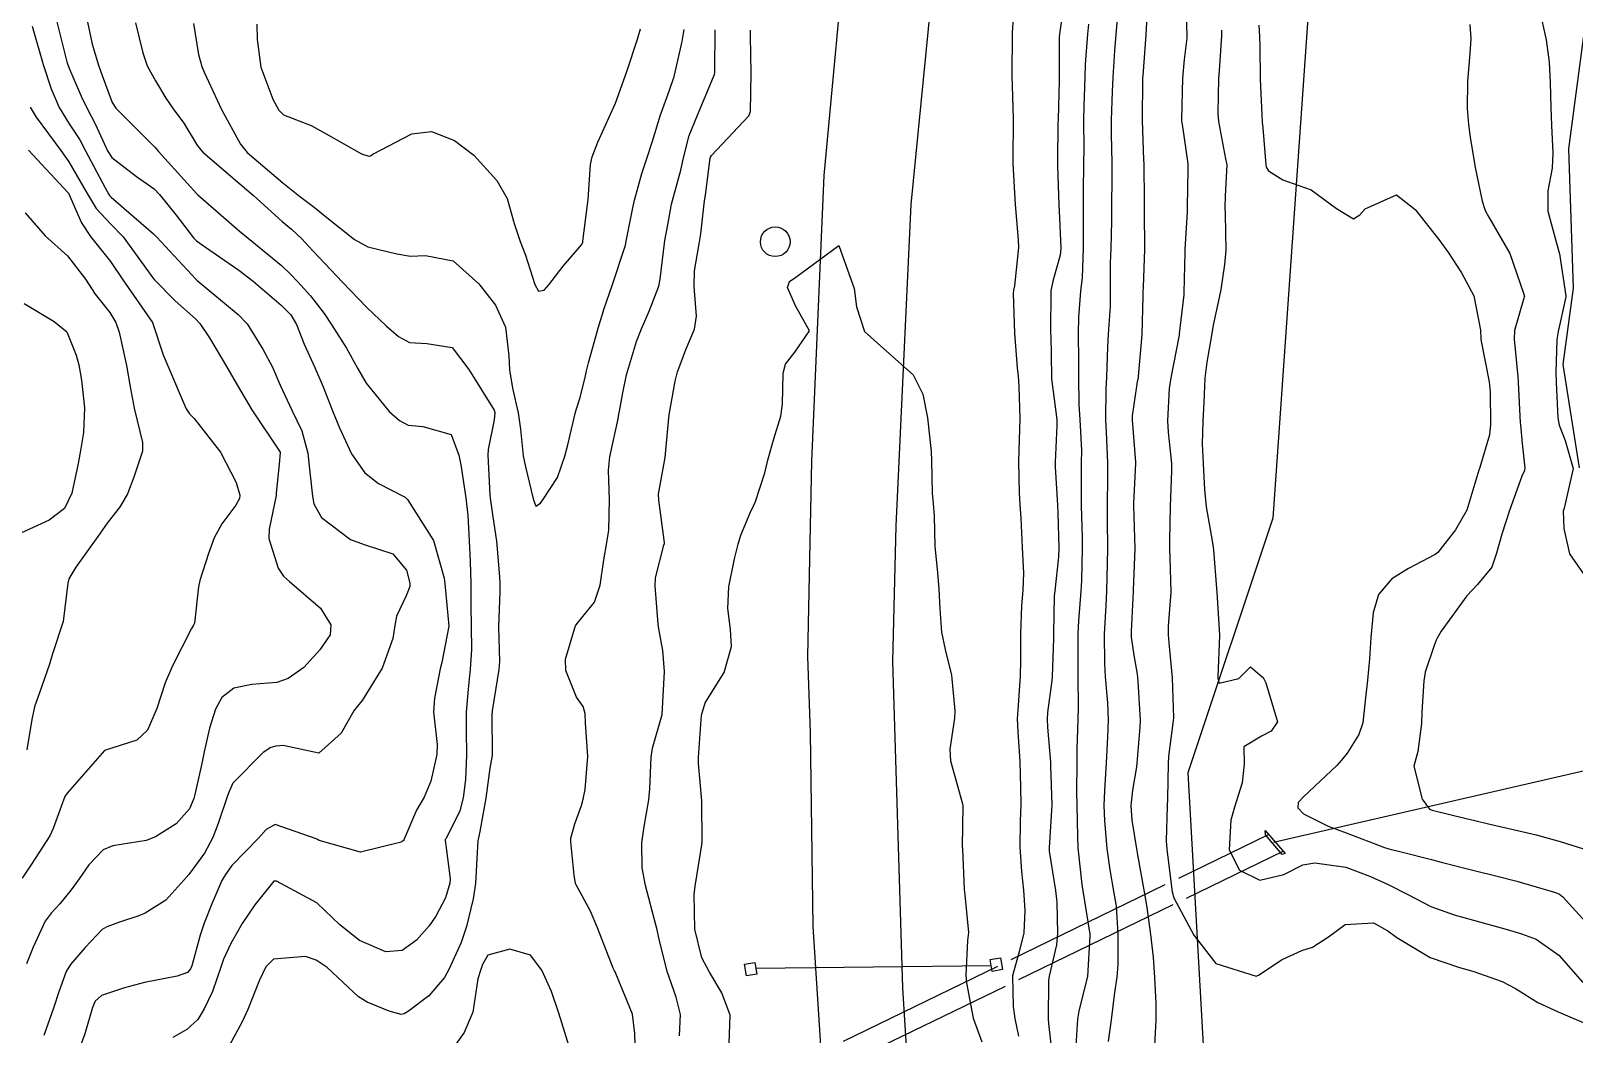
# Model space of a CAD drawing. Header units: metres. Extents: x 307586 to 320046, y 7427249 to 7434250.
# Drawn here: x 318894 to 318966.1, y 7429231.9 to 7429278.7 of the extents above; entities that cross this region are included whole.
import ezdxf

# ---------------------------------------------------------------- set-up
doc = ezdxf.new("R2010")
doc.units = ezdxf.units.M
doc.header["$MEASUREMENT"] = 0
doc.linetypes.add('CONTINUO', pattern=[0])
doc.linetypes.add('TRACEJADO', pattern=[8.7, 8, -0.7])
for name, color, linetype in [('BUEIRO', 151, 'Continuous'), ('Curvas de Nivel 1m', 11, 'Continuous'), ('Curvas de Nivel 5m', 15, 'Continuous'), ('Divisa', 42, 'FENCELINE2'), ('Hidrografia', 140, 'Continuous'), ('Linha Férrea', 20, 'Continuous'), ('Portico', 45, 'Continuous'), ('Postes', 20, 'Continuous'), ('TEXTO', 45, 'Continuous')]:
    doc.layers.add(name, color=color, linetype=linetype)
doc.linetypes.add('FENCELINE2', pattern='A,0.25,-0.1,[132,ltypeshp.shx,S=0.1,R=0,X=-0.1,Y=0],-0.1,1', length=1.45)

msp = doc.modelspace()

# ---------------------------------------------------------------- linework, layer by layer
at = {"layer": 'BUEIRO', "linetype": 'TRACEJADO', "flags": 128}
for points in [[(318916.343, 7429223.912), (318951.826, 7429241.178)], [(318916.701, 7429222.991), (318952.507, 7429240.398)]]:
    msp.add_lwpolyline(points, dxfattribs=at)
at = {"layer": 'BUEIRO', "linetype": 'CONTINUO'}
for points in [[(318951.686, 7429241.161, 770.141), (318951.668, 7429241.359, 768.548), (318952.602, 7429240.29, 768.776), (318952.462, 7429240.245, 770.283)], [(318952.462, 7429240.245, 770.283), (318951.686, 7429241.161, 770.141)]]:
    msp.add_polyline3d(points, dxfattribs=at)
at = {"layer": 'Curvas de Nivel 1m', "flags": 128}
for points, elevation in [([(318942.306, 7429280.159), (318942.069, 7429278.558), (318942.056, 7429278.393), (318942.059, 7429276.558), (318942.056, 7429276.372), (318942.002, 7429274.558), (318941.996, 7429274.404), (318941.978, 7429272.558), (318941.983, 7429272.396), (318942.044, 7429270.557), (318942.056, 7429270.292), (318942.124, 7429268.556), (318942.096, 7429268.23), (318941.757, 7429267.007), (318941.668, 7429266.561), (318941.652, 7429264.633), (318941.656, 7429264.561), (318941.657, 7429264.496), (318941.694, 7429262.56), (318941.701, 7429262.453), (318941.938, 7429260.557), (318941.947, 7429260.281), (318941.863, 7429258.558), (318941.867, 7429258.341), (318941.979, 7429256.557), (318941.998, 7429256.186), (318942.032, 7429254.556), (318942.017, 7429254.138), (318941.844, 7429252.557), (318941.823, 7429252.314), (318941.794, 7429250.558), (318941.788, 7429250.32), (318941.731, 7429248.558), (318941.717, 7429248.372), (318941.516, 7429246.867), (318941.489, 7429246.56), (318941.507, 7429246.193), (318941.648, 7429244.558), (318941.654, 7429244.385), (318941.706, 7429242.558), (318941.702, 7429242.315), (318941.579, 7429240.559), (318941.587, 7429240.403), (318941.883, 7429238.555), (318941.944, 7429238.019), (318941.98, 7429236.554), (318941.925, 7429236.015), (318941.579, 7429234.558), (318941.555, 7429234.364), (318941.541, 7429232.558), (318941.554, 7429232.344), (318941.755, 7429230.556)], 776), ([(318946.19, 7429280.245), (318946.096, 7429278.517), (318945.953, 7429276.598), (318945.947, 7429276.519), (318945.944, 7429276.447), (318945.931, 7429274.519), (318945.994, 7429272.686), (318946, 7429272.517), (318946.027, 7429270.738), (318946.025, 7429270.517), (318946.022, 7429270.295), (318946.039, 7429268.516), (318945.972, 7429266.734), (318945.962, 7429266.517), (318945.954, 7429266.313), (318945.918, 7429264.517), (318945.739, 7429262.555), (318945.735, 7429262.52), (318945.7, 7429262.315), (318945.465, 7429260.733), (318945.459, 7429260.522), (318945.611, 7429258.563), (318945.613, 7429258.52), (318945.525, 7429256.63), (318945.524, 7429256.521), (318945.591, 7429254.532), (318945.513, 7429252.591), (318945.509, 7429252.521), (318945.421, 7429250.655), (318945.415, 7429250.521), (318945.421, 7429250.39), (318945.543, 7429249.549), (318945.692, 7429248.666), (318945.709, 7429248.508), (318945.722, 7429248.317), (318945.836, 7429246.507), (318945.825, 7429246.19), (318945.68, 7429244.508), (318945.659, 7429244.33), (318945.47, 7429243.249), (318945.406, 7429242.511), (318945.453, 7429241.85), (318945.667, 7429240.508), (318945.713, 7429240.224), (318946.02, 7429238.504), (318946.144, 7429237.764), (318946.323, 7429236.501), (318946.436, 7429235.44), (318946.501, 7429234.499), (318946.563, 7429233.286), (318946.57, 7429232.498), (318946.504, 7429231.32)], 773), ([(318947.955, 7429280.457), (318948.016, 7429278.489), (318948.011, 7429278.369), (318947.882, 7429277.366), (318947.806, 7429276.491), (318947.771, 7429274.564), (318947.771, 7429274.491), (318947.777, 7429274.426), (318947.838, 7429274.023), (318948.054, 7429272.488), (318948.066, 7429272.242), (318948.034, 7429270.488), (318948.029, 7429270.258), (318947.92, 7429268.489), (318947.914, 7429268.346), (318947.877, 7429266.489), (318947.87, 7429266.37), (318947.734, 7429265.212), (318947.657, 7429264.557), (318947.652, 7429264.491), (318947.642, 7429264.411), (318947.266, 7429262.497), (318947.195, 7429261.997), (318947.107, 7429260.499), (318947.137, 7429259.96), (318947.298, 7429258.495), (318947.304, 7429258.15), (318947.231, 7429256.496), (318947.202, 7429254.903), (318947.203, 7429254.496), (318947.215, 7429254.112), (318947.262, 7429252.495), (318947.15, 7429250.905), (318947.139, 7429250.496), (318947.173, 7429250.118), (318947.33, 7429248.492), (318947.386, 7429246.619), (318947.378, 7429246.491), (318947.158, 7429244.823), (318947.136, 7429244.493), (318947.111, 7429242.849), (318947.098, 7429242.494), (318947.056, 7429240.877), (318947.083, 7429240.493), (318947.306, 7429238.599), (318947.324, 7429238.491), (318947.41, 7429238.214), (318948.347, 7429236.48), (318949.373, 7429235.148), (318951.246, 7429234.561), (318951.365, 7429234.611), (318952.46, 7429235.345), (318953.383, 7429235.754), (318953.883, 7429235.915), (318954.623, 7429236.402), (318955.399, 7429236.974), (318956.73, 7429237.046), (318957.396, 7429236.671), (318957.823, 7429236.366), (318959.379, 7429235.428), (318960.74, 7429234.962), (318961.37, 7429234.794), (318962.742, 7429234.306), (318963.36, 7429233.977), (318964.397, 7429233.328), (318965.349, 7429232.898), (318966.845, 7429232.255)], 772), ([(318939.9, 7429279.338), (318939.86, 7429278.623), (318939.856, 7429278.59), (318939.841, 7429276.622), (318939.842, 7429276.59), (318939.866, 7429276.14), (318939.904, 7429274.589), (318939.892, 7429272.658), (318939.891, 7429272.589), (318939.896, 7429272.515), (318939.994, 7429270.587), (318940.14, 7429268.948), (318940.15, 7429268.584), (318939.961, 7429266.793), (318939.925, 7429266.587), (318939.908, 7429266.431), (318939.972, 7429264.586), (318940.093, 7429262.97), (318940.132, 7429262.584), (318940.175, 7429262.104), (318940.214, 7429260.582), (318940.177, 7429259.101), (318940.159, 7429258.582), (318940.182, 7429257.125), (318940.218, 7429256.581), (318940.262, 7429255.942), (318940.333, 7429254.579), (318940.393, 7429253.38), (318940.358, 7429252.578), (318940.302, 7429251.849), (318940.245, 7429250.58), (318940.244, 7429249.284), (318940.228, 7429248.58), (318940.133, 7429247.195), (318940.1, 7429246.581), (318940.12, 7429245.965), (318940.21, 7429244.579), (318940.255, 7429243.363), (318940.258, 7429242.578), (318940.23, 7429241.799), (318940.219, 7429240.578), (318940.294, 7429239.45), (318940.39, 7429238.575), (318940.448, 7429237.619), (318940.406, 7429236.575), (318940.202, 7429235.756), (318939.879, 7429234.582), (318939.905, 7429233.138), (318939.983, 7429232.58), (318940.149, 7429231.759)], 777), ([(318944.797, 7429279.638), (318944.702, 7429278.532), (318944.643, 7429277.774), (318944.56, 7429276.533), (318944.529, 7429275.868), (318944.487, 7429274.534), (318944.485, 7429273.885), (318944.518, 7429272.533), (318944.518, 7429271.831), (318944.502, 7429270.533), (318944.492, 7429269.826), (318944.463, 7429268.533), (318944.44, 7429267.859), (318944.44, 7429266.533), (318944.428, 7429265.848), (318944.346, 7429264.534), (318944.311, 7429263.941), (318944.262, 7429262.534), (318944.239, 7429261.99), (318944.216, 7429260.535), (318944.243, 7429259.958), (318944.308, 7429258.533), (318944.308, 7429257.871), (318944.291, 7429256.533), (318944.299, 7429255.857), (318944.31, 7429254.533), (318944.3, 7429253.829), (318944.267, 7429252.533), (318944.235, 7429251.871), (318944.16, 7429250.534), (318944.164, 7429249.158), (318944.208, 7429248.53), (318944.312, 7429247.319), (318944.34, 7429246.528), (318944.31, 7429245.718), (318944.245, 7429244.529), (318944.163, 7429243.223), (318944.138, 7429242.53), (318944.168, 7429241.814), (318944.282, 7429240.527), (318944.416, 7429239.518), (318944.595, 7429238.522), (318944.708, 7429237.823), (318944.8, 7429236.519), (318944.792, 7429235.098), (318944.739, 7429234.519), (318944.634, 7429233.799), (318944.474, 7429232.523), (318944.339, 7429231.514)], 774), ([(318964.461, 7429279.748), (318964.789, 7429278.291), (318964.931, 7429277.241), (318964.98, 7429276.289), (318965.012, 7429275.132), (318965.039, 7429274.288), (318965.109, 7429273.008), (318965.07, 7429272.288), (318964.868, 7429271.234), (318964.871, 7429270.289), (318965.27, 7429268.796), (318965.409, 7429268.284), (318965.707, 7429266.327), (318965.703, 7429266.28), (318965.344, 7429264.669), (318965.281, 7429264.284), (318965.241, 7429262.751), (318965.262, 7429262.284), (318965.342, 7429260.628), (318965.396, 7429260.283), (318965.672, 7429259.579), (318966.043, 7429258.274), (318965.634, 7429256.419), (318965.594, 7429256.32), (318965.583, 7429256.281), (318965.621, 7429255.464), (318965.878, 7429254.276), (318966.59, 7429253.257)], 768), ([(318894.108, 7429278.92), (318894.615, 7429277.132), (318894.989, 7429275.991), (318895.361, 7429275.125), (318895.835, 7429274.366), (318896.325, 7429273.61), (318896.596, 7429273.108), (318897.521, 7429271.371), (318897.671, 7429271.092), (318897.718, 7429271.017), (318897.791, 7429270.936), (318898.851, 7429270.011), (318899.775, 7429269.23), (318899.851, 7429269.146), (318899.919, 7429269.068), (318901.744, 7429267.114), (318901.816, 7429267.039), (318903.727, 7429265.454), (318904.146, 7429265.016), (318904.879, 7429263.84), (318905.325, 7429263.004), (318905.69, 7429262.164), (318906.225, 7429260.992), (318906.702, 7429260.023), (318906.976, 7429258.98), (318907.04, 7429258.375), (318907.188, 7429256.977), (318907.254, 7429256.611), (318907.613, 7429255.976), (318908.973, 7429254.956), (318909.601, 7429254.715), (318910.942, 7429254.275), (318911.589, 7429253.513), (318911.739, 7429252.918), (318911.737, 7429252.762), (318911.574, 7429252.314), (318911.114, 7429251.372), (318911.03, 7429250.928), (318910.938, 7429250.321), (318910.44, 7429248.936), (318909.518, 7429247.426), (318909.292, 7429247.175), (318909.122, 7429246.954), (318908.538, 7429245.914), (318907.483, 7429244.97), (318905.826, 7429245.335), (318905.486, 7429245.307), (318905.253, 7429245.235), (318904.883, 7429245.006), (318903.468, 7429243.577), (318903.302, 7429243.184), (318903.248, 7429243.022), (318902.789, 7429241.681), (318902.538, 7429241.029), (318902.152, 7429240.306), (318901.416, 7429239.311), (318901.192, 7429239.043), (318900.34, 7429238.115), (318899.389, 7429237.496), (318899.08, 7429237.38), (318898.188, 7429237.082), (318897.598, 7429236.87), (318897.379, 7429236.734), (318896.577, 7429235.892), (318895.902, 7429235.105), (318895.694, 7429234.772), (318895.35, 7429233.831), (318895.112, 7429233.113), (318894.65, 7429231.793)], 779), ([(318895.26, 7429279.126), (318895.73, 7429277.257), (318895.772, 7429277.121), (318895.861, 7429276.886), (318896.389, 7429275.653), (318896.656, 7429275.108), (318897.063, 7429274.329), (318897.616, 7429273.093), (318897.818, 7429272.782), (318898.976, 7429271.907), (318899.797, 7429271.324), (318900.058, 7429271.066), (318900.826, 7429270.097), (318901.634, 7429269.042), (318901.771, 7429268.904), (318902.204, 7429268.598), (318903.751, 7429267.534), (318904.418, 7429267.013), (318905.732, 7429265.89), (318906.181, 7429265.444), (318906.449, 7429264.989), (318906.806, 7429264.076), (318907.301, 7429262.976), (318907.69, 7429262.08), (318908.131, 7429260.965), (318908.457, 7429260.17), (318909.014, 7429258.956), (318909.644, 7429258.061), (318910.27, 7429257.572), (318911.517, 7429256.922), (318911.631, 7429256.819), (318912.841, 7429254.908), (318913.347, 7429253.141), (318913.376, 7429252.902), (318913.553, 7429250.9), (318913.226, 7429249.214), (318913.159, 7429248.904), (318912.888, 7429247.537), (318912.85, 7429246.907), (318913.014, 7429245.38), (318912.999, 7429244.905), (318912.716, 7429243.662), (318912.4, 7429242.911), (318912.054, 7429242.314), (318911.456, 7429240.92), (318911.452, 7429240.901), (318911.433, 7429240.88), (318911.326, 7429240.816), (318909.427, 7429240.345), (318907.506, 7429240.895), (318907.433, 7429240.934), (318907.371, 7429240.971), (318905.443, 7429241.64), (318905.026, 7429241.41), (318904.666, 7429241.001), (318903.42, 7429239.721), (318903.125, 7429239.314), (318902.965, 7429239.024), (318902.491, 7429237.934), (318902.137, 7429237.032), (318901.944, 7429236.468), (318901.553, 7429235.038), (318901.502, 7429234.899), (318901.36, 7429234.733), (318900.872, 7429234.561), (318899.355, 7429234.265), (318898.412, 7429234.02), (318897.349, 7429233.654), (318897.052, 7429233.387), (318896.92, 7429233.094), (318896.559, 7429231.863), (318896.287, 7429231.1)], 778), ([(318896.69, 7429279.108), (318896.907, 7429278.075), (318897.201, 7429277.1), (318897.374, 7429276.613), (318897.846, 7429275.352), (318898.005, 7429275.088), (318899.825, 7429273.271), (318899.921, 7429273.166), (318899.999, 7429273.067), (318901.794, 7429271.093), (318901.846, 7429271.039), (318903.776, 7429269.37), (318904.194, 7429269.016), (318905.754, 7429267.74), (318906.128, 7429267.374), (318906.502, 7429266.989), (318907.098, 7429266.335), (318907.731, 7429265.507), (318908.102, 7429264.966), (318908.783, 7429263.889), (318909.292, 7429262.954), (318909.692, 7429262.246), (318910.771, 7429260.934), (318911.254, 7429260.511), (318911.667, 7429260.297), (318912.349, 7429260.231), (318913.662, 7429259.853), (318914.032, 7429258.896), (318914.114, 7429258.43), (318914.345, 7429256.893), (318914.445, 7429256.067), (318914.515, 7429254.891), (318914.555, 7429253.929), (318914.583, 7429252.89), (318914.588, 7429251.87), (318914.606, 7429250.889), (318914.611, 7429249.82), (318914.55, 7429248.89), (318914.454, 7429247.96), (318914.369, 7429246.891), (318914.363, 7429246.024), (318914.386, 7429244.886), (318914.33, 7429243.745), (318914.23, 7429242.888), (318914.072, 7429242.273), (318913.434, 7429240.995), (318913.394, 7429240.94), (318913.386, 7429240.9), (318913.429, 7429240.557), (318913.616, 7429239.098), (318913.606, 7429238.897), (318913.406, 7429238.222), (318912.945, 7429237.357), (318912.642, 7429236.908), (318912.049, 7429236.247), (318911.375, 7429235.751), (318910.614, 7429235.692), (318909.382, 7429236.218), (318908.469, 7429236.959), (318907.398, 7429237.984), (318905.508, 7429238.989), (318905.413, 7429239.003), (318905.386, 7429238.99), (318904.505, 7429237.895), (318903.908, 7429237.012), (318903.374, 7429236.088), (318903.037, 7429235.353), (318902.932, 7429235.024), (318902.531, 7429233.848), (318902.139, 7429233.032), (318901.834, 7429232.536), (318901.328, 7429232.062), (318900.67, 7429231.702)], 777), ([(318898.93, 7429279.08), (318899.269, 7429277.679), (318899.475, 7429277.074), (318899.856, 7429276.371), (318900.339, 7429275.554), (318900.687, 7429275.057), (318901.184, 7429274.397), (318901.826, 7429273.338), (318902.075, 7429273.037), (318903.801, 7429271.56), (318904.433, 7429271.014), (318905.781, 7429269.808), (318906.219, 7429269.435), (318906.696, 7429268.986), (318907.214, 7429268.428), (318907.762, 7429267.837), (318908.599, 7429266.962), (318909.735, 7429265.784), (318910.63, 7429264.936), (318911.216, 7429264.426), (318911.715, 7429264.143), (318912.53, 7429264.097), (318913.713, 7429263.911), (318914.492, 7429262.892), (318915.675, 7429260.989), (318915.703, 7429260.88), (318915.669, 7429260.532), (318915.388, 7429259.15), (318915.382, 7429258.883), (318915.477, 7429257.039), (318915.491, 7429256.881), (318915.62, 7429256.012), (318915.784, 7429254.877), (318915.92, 7429253.209), (318915.937, 7429252.875), (318915.938, 7429252.514), (318915.871, 7429250.875), (318915.917, 7429249.255), (318915.896, 7429248.875), (318915.582, 7429246.947), (318915.574, 7429246.879), (318915.572, 7429246.819), (318915.575, 7429244.869), (318915.568, 7429244.784), (318915.477, 7429244.268), (318915.287, 7429242.873), (318915.005, 7429241.311), (318914.916, 7429240.878), (318914.877, 7429240.328), (318914.808, 7429238.879), (318914.689, 7429238.164), (318914.386, 7429236.885), (318914.136, 7429236.134), (318913.577, 7429234.897), (318913.359, 7429234.503), (318912.619, 7429233.639), (318911.669, 7429232.917), (318911.466, 7429232.794), (318911.341, 7429232.776), (318910.776, 7429232.929), (318909.742, 7429233.339), (318909.349, 7429233.6), (318907.874, 7429234.965), (318907.366, 7429235.313), (318906.86, 7429235.483), (318905.366, 7429235.348), (318905.017, 7429234.995), (318904.703, 7429234.347), (318904.173, 7429233.008), (318903.913, 7429232.433), (318903.318, 7429231.34)], 776), ([(318904.592, 7429279.013), (318904.604, 7429278.295), (318904.781, 7429277.011), (318905.34, 7429275.515), (318905.619, 7429275.002), (318905.841, 7429274.789), (318907.132, 7429274.277), (318907.832, 7429273.89), (318909.478, 7429272.953), (318909.821, 7429272.852), (318909.896, 7429272.874), (318910.01, 7429272.947), (318911.833, 7429273.902), (318912.746, 7429273.999), (318913.83, 7429273.583), (318914.724, 7429272.891), (318915.805, 7429271.716), (318916.276, 7429270.873), (318916.615, 7429269.701), (318916.891, 7429268.863), (318917.14, 7429268.233), (318917.573, 7429266.853), (318917.748, 7429266.542), (318918.008, 7429266.589), (318918.232, 7429266.845), (318918.892, 7429267.708), (318919.772, 7429268.728), (318919.812, 7429268.829), (318919.822, 7429268.878), (318920.056, 7429270.826), (318920.178, 7429272.464), (318920.251, 7429272.824), (318920.508, 7429273.498), (318921.101, 7429274.811), (318921.34, 7429275.319), (318921.873, 7429276.8), (318922.369, 7429278.314), (318922.511, 7429278.794)], 774), ([(318922.279, 7429230.79), (318922.238, 7429231.882), (318922.127, 7429232.792), (318921.362, 7429234.68), (318921.317, 7429234.756), (318921.289, 7429234.801), (318921.237, 7429234.93), (318920.505, 7429236.813), (318920.171, 7429237.588), (318919.503, 7429238.829), (318919.477, 7429238.892), (318919.417, 7429239.273), (318919.25, 7429240.832), (318919.261, 7429241.006), (318919.446, 7429241.674), (318919.751, 7429242.533), (318919.836, 7429242.824), (318919.924, 7429243.28), (318920.049, 7429244.822), (318919.943, 7429246.387), (318919.924, 7429246.824), (318919.838, 7429247.147), (318919.521, 7429247.595), (318919.021, 7429248.835), (318919.006, 7429249.368), (318919.436, 7429250.831), (318919.471, 7429250.914), (318919.556, 7429251.023), (318920.365, 7429252.024), (318920.618, 7429252.814), (318920.788, 7429254.005), (318920.94, 7429254.81), (318921.028, 7429255.392), (318921.058, 7429256.809), (318921.02, 7429258.183), (318921.076, 7429258.809), (318921.46, 7429260.593), (318921.503, 7429260.803), (318921.53, 7429260.948), (318921.688, 7429261.799), (318921.86, 7429262.639), (318921.9, 7429262.798), (318922.316, 7429264.195), (318922.552, 7429264.792), (318922.916, 7429265.607), (318923.356, 7429266.784), (318923.429, 7429267.11), (318923.621, 7429268.782), (318923.639, 7429268.916), (318923.782, 7429269.645), (318923.952, 7429270.617), (318923.994, 7429270.778), (318924.395, 7429272.193), (318924.517, 7429272.773), (318924.781, 7429273.823), (318925.166, 7429274.767), (318925.371, 7429275.244), (318925.868, 7429276.451), (318925.96, 7429276.67), (318925.975, 7429276.758), (318925.973, 7429276.858), (318925.992, 7429278.759)], 776), ([(318924.327, 7429231.766), (318924.376, 7429232.765), (318924.165, 7429233.582), (318923.756, 7429234.774), (318923.386, 7429236.294), (318923.267, 7429236.781), (318923.219, 7429236.958), (318922.739, 7429238.787), (318922.587, 7429239.623), (318922.576, 7429240.789), (318922.686, 7429241.546), (318922.901, 7429242.786), (318922.948, 7429243.305), (318923.002, 7429244.785), (318923.06, 7429245.213), (318923.513, 7429246.78), (318923.625, 7429248.779), (318923.543, 7429249.763), (318923.363, 7429250.782), (318923.336, 7429251.002), (318923.186, 7429252.784), (318923.214, 7429253.156), (318923.602, 7429254.679), (318923.622, 7429254.76), (318923.624, 7429254.78), (318923.605, 7429254.921), (318923.356, 7429256.783), (318923.351, 7429257.067), (318923.653, 7429258.78), (318923.825, 7429260.625), (318923.846, 7429260.778), (318924.127, 7429262.345), (318924.238, 7429262.775), (318924.635, 7429263.849), (318925.032, 7429264.767), (318925.124, 7429265.374), (318925.011, 7429266.767), (318925.025, 7429267.502), (318925.249, 7429268.765), (318925.319, 7429269.223), (318925.5, 7429270.763), (318925.535, 7429271.024), (318925.763, 7429272.761), (318925.775, 7429272.809), (318925.824, 7429272.887), (318927.568, 7429274.734), (318927.648, 7429274.931), (318927.681, 7429276.733), (318927.635, 7429278.478), (318927.638, 7429278.734)], 777), ([(318949.631, 7429278.738), (318949.638, 7429278.473), (318949.52, 7429276.83), (318949.495, 7429276.474), (318949.457, 7429274.865), (318949.488, 7429274.474), (318949.825, 7429272.72), (318949.873, 7429272.518), (318949.874, 7429272.469), (318949.808, 7429270.979), (318949.785, 7429270.488), (318949.784, 7429270.47), (318949.798, 7429270.137), (318949.838, 7429268.469), (318949.766, 7429267.79), (318949.594, 7429266.632), (318949.565, 7429266.472), (318949.249, 7429264.956), (318949.165, 7429264.476), (318948.951, 7429263.237), (318948.852, 7429262.479), (318948.8, 7429261.371), (318948.756, 7429260.479), (318948.725, 7429259.422), (318948.77, 7429258.479), (318948.84, 7429257.279), (318948.911, 7429256.477), (318949.19, 7429254.893), (318949.253, 7429254.474), (318949.395, 7429252.662), (318949.411, 7429252.472), (318949.536, 7429250.498), (318949.539, 7429250.47), (318949.466, 7429248.539), (318949.467, 7429248.471), (318949.531, 7429248.239), (318950.443, 7429248.456), (318950.992, 7429248.997), (318951.534, 7429248.537), (318951.609, 7429248.439), (318951.707, 7429248.263), (318952.252, 7429246.433), (318951.946, 7429245.996), (318951.503, 7429245.773), (318950.672, 7429245.276), (318950.683, 7429244.452), (318950.602, 7429243.581), (318950.238, 7429242.458), (318950.071, 7429241.844), (318949.992, 7429240.462), (318950.48, 7429239.51), (318951.419, 7429239.041), (318952.536, 7429239.314), (318953.433, 7429239.755), (318953.988, 7429239.858), (318955.432, 7429239.642), (318956.584, 7429239.22), (318957.42, 7429238.842), (318958.359, 7429238.361), (318959.408, 7429237.814), (318960.496, 7429237.426), (318961.402, 7429237.182), (318962.967, 7429236.734), (318963.396, 7429236.612), (318963.637, 7429236.538), (318964.319, 7429236.286), (318965.382, 7429235.541), (318966.508, 7429234.259)], 771), ([(318961.228, 7429279.005), (318961.274, 7429278.329), (318961.223, 7429277.667), (318961.117, 7429276.331), (318961.104, 7429275.081), (318961.158, 7429274.33), (318961.242, 7429273.734), (318961.469, 7429272.325), (318961.53, 7429272.034), (318961.807, 7429270.753), (318961.937, 7429270.319), (318962.117, 7429269.998), (318963.095, 7429268.307), (318963.754, 7429266.4), (318963.771, 7429266.3), (318963.769, 7429266.284), (318963.752, 7429266.224), (318963.317, 7429264.716), (318963.292, 7429264.304), (318963.462, 7429262.546), (318963.481, 7429262.302), (318963.582, 7429260.403), (318963.588, 7429260.301), (318963.67, 7429259.43), (318963.798, 7429258.299), (318963.772, 7429258.179), (318963.649, 7429257.907), (318963.079, 7429256.306), (318962.72, 7429255.205), (318962.479, 7429254.311), (318962.254, 7429253.656), (318961.588, 7429252.857), (318961.088, 7429252.327), (318959.886, 7429250.665), (318959.702, 7429250.348), (318959.662, 7429250.248), (318959.558, 7429250.004), (318959.14, 7429248.753), (318959.085, 7429248.354), (318958.99, 7429246.884), (318958.972, 7429246.355), (318958.804, 7429245.046), (318958.609, 7429244.359), (318958.995, 7429242.827), (318959.346, 7429242.351), (318959.462, 7429242.305), (318961.06, 7429241.927), (318961.458, 7429241.829), (318962.095, 7429241.675), (318963.454, 7429241.364), (318964.319, 7429241.155), (318965.449, 7429240.842), (318967.322, 7429240.251)], 769), ([(318893.94, 7429273.139), (318895.793, 7429271.146), (318895.807, 7429271.12), (318896.402, 7429269.733), (318896.836, 7429269.104), (318897.756, 7429267.937), (318898.343, 7429267.084), (318899.723, 7429265.092), (318900.228, 7429263.582), (318900.445, 7429263.059), (318901.023, 7429261.71), (318901.293, 7429261.046), (318901.449, 7429260.822), (318901.668, 7429260.598), (318902.906, 7429259.027), (318903.632, 7429257.608), (318903.794, 7429257.018), (318903.78, 7429256.86), (318903.618, 7429256.547), (318902.956, 7429255.68), (318902.607, 7429255.03), (318902.335, 7429254.293), (318901.93, 7429253.037), (318901.873, 7429252.743), (318901.681, 7429251.039), (318901.641, 7429250.95), (318901.55, 7429250.794), (318900.652, 7429249.053), (318900.316, 7429248.263), (318899.924, 7429247.064), (318899.493, 7429246.053), (318898.986, 7429245.577), (318897.483, 7429245.09), (318895.732, 7429243.107), (318895.624, 7429242.945), (318895.454, 7429242.487), (318895.093, 7429241.46), (318894.925, 7429241.118), (318894.079, 7429239.789), (318893.645, 7429239.137)], 781), ([(318893.783, 7429270.198), (318894.72, 7429269.131), (318895.759, 7429268.191), (318896.593, 7429267.107), (318897.045, 7429266.409), (318897.727, 7429265.546), (318898.019, 7429265.087), (318898.172, 7429264.631), (318898.517, 7429263.082), (318898.688, 7429262.08), (318898.864, 7429261.078), (318899.25, 7429259.481), (318899.262, 7429259.074), (318898.845, 7429257.867), (318898.555, 7429257.081), (318898.211, 7429256.49), (318897.609, 7429255.714), (318897.169, 7429255.097), (318896.142, 7429253.665), (318895.821, 7429253.116), (318895.778, 7429252.919), (318895.553, 7429251.12), (318895.051, 7429249.612), (318894.912, 7429249.126), (318894.551, 7429248.096), (318894.218, 7429247.133), (318894.091, 7429246.54), (318893.861, 7429245.136)], 782), ([(318926.642, 7429231.418), (318926.69, 7429232.737), (318926.307, 7429233.786), (318925.726, 7429234.746), (318925.373, 7429235.413), (318925.045, 7429236.755), (318925.02, 7429238.367), (318925.054, 7429238.755), (318925.368, 7429240.687), (318925.377, 7429240.751), (318925.38, 7429240.805), (318925.372, 7429242.751), (318925.216, 7429244.49), (318925.215, 7429244.754), (318925.234, 7429245.007), (318925.353, 7429246.752), (318925.519, 7429247.327), (318926.414, 7429248.747), (318926.751, 7429249.948), (318926.706, 7429250.743), (318926.578, 7429251.735), (318926.625, 7429252.744), (318926.902, 7429254.046), (318927.063, 7429254.738), (318927.193, 7429255.152), (318927.625, 7429256.199), (318927.8, 7429256.559), (318927.878, 7429256.728), (318928.313, 7429258.057), (318928.473, 7429258.722), (318928.733, 7429259.648), (318929.061, 7429260.716), (318929.134, 7429261.263), (318929.164, 7429262.715), (318929.277, 7429263.145), (318929.713, 7429263.692), (318930.39, 7429264.7), (318929.74, 7429265.866), (318929.364, 7429266.714), (318929.465, 7429267.004), (318929.758, 7429267.209), (318931.773, 7429268.68), (318932.478, 7429266.673), (318932.599, 7429265.813), (318932.969, 7429264.668), (318933.716, 7429263.989), (318935.234, 7429262.645), (318935.689, 7429261.743), (318935.9, 7429260.637), (318936.084, 7429259.061), (318936.1, 7429258.633), (318936.123, 7429257.118), (318936.17, 7429256.632), (318936.221, 7429256.034), (318936.25, 7429254.63), (318936.373, 7429253.411), (318936.435, 7429252.627), (318936.478, 7429251.717), (318936.566, 7429250.625), (318936.735, 7429249.808), (318937.031, 7429248.615), (318937.187, 7429246.942), (318937.165, 7429246.613), (318936.948, 7429245.158), (318936.978, 7429244.615), (318937.466, 7429242.89), (318937.54, 7429242.609), (318937.55, 7429242.521), (318937.532, 7429240.609), (318937.534, 7429240.507), (318937.625, 7429238.608), (318937.655, 7429238.364), (318937.818, 7429236.606), (318937.776, 7429236.217), (318937.693, 7429234.607), (318937.721, 7429234.244), (318938.042, 7429232.603), (318938.439, 7429231.487)], 778), ([(318893.731, 7429265.967), (318895.131, 7429265.126), (318895.718, 7429264.642), (318896.16, 7429263.565), (318896.285, 7429263.111), (318896.416, 7429262.385), (318896.547, 7429261.107), (318896.5, 7429259.946), (318896.361, 7429259.109), (318896.253, 7429258.502), (318895.964, 7429257.115), (318895.616, 7429256.392), (318894.892, 7429255.846), (318893.604, 7429255.256)], 783)]:
    msp.add_lwpolyline(points, dxfattribs=dict(at, elevation=elevation))
at = {"layer": 'Curvas de Nivel 5m', "flags": 128}
for points, elevation in [([(318901.633, 7429279.044), (318901.871, 7429277.596), (318902.03, 7429277.038), (318902.13, 7429276.768), (318902.941, 7429275.029), (318903.827, 7429273.405), (318904.148, 7429273.017), (318905.802, 7429271.601), (318906.59, 7429270.988), (318907.274, 7429270.464), (318907.784, 7429270.053), (318909.161, 7429268.956), (318909.77, 7429268.625), (318911.129, 7429268.292), (318911.766, 7429268.184), (318912.463, 7429268.216), (318913.764, 7429267.966), (318914.954, 7429266.888), (318915.738, 7429265.894), (318916.206, 7429264.873), (318916.36, 7429263.521), (318916.384, 7429262.87), (318916.538, 7429262.02), (318916.8, 7429260.863), (318916.909, 7429260.105), (318917.036, 7429258.859), (318917.131, 7429258.341), (318917.494, 7429256.852), (318917.628, 7429256.503), (318917.831, 7429256.647), (318917.974, 7429256.847), (318918.638, 7429257.845), (318918.974, 7429258.837), (318919.116, 7429259.378), (318919.456, 7429260.832), (318919.5, 7429261.007), (318919.684, 7429261.583), (318919.937, 7429262.589), (318919.988, 7429262.826), (318920.075, 7429263.193), (318920.53, 7429264.818), (318920.813, 7429265.737), (318921.18, 7429266.809), (318921.771, 7429268.6), (318921.817, 7429268.755), (318921.83, 7429268.799), (318922.15, 7429270.436), (318922.227, 7429270.796), (318922.565, 7429272.039), (318922.815, 7429272.79), (318923.063, 7429273.555), (318923.444, 7429274.784), (318923.549, 7429275.081), (318923.86, 7429275.937), (318924.075, 7429276.573), (318924.132, 7429276.777), (318924.453, 7429278.209), (318924.545, 7429278.773)], 775), ([(318943.426, 7429279.016), (318943.374, 7429278.545), (318943.275, 7429277.15), (318943.25, 7429276.546), (318943.205, 7429275.194), (318943.192, 7429274.547), (318943.202, 7429273.174), (318943.196, 7429272.546), (318943.18, 7429271.169), (318943.175, 7429270.546), (318943.17, 7429269.155), (318943.173, 7429268.546), (318943.128, 7429267.178), (318943.055, 7429266.547), (318942.951, 7429265.332), (318942.943, 7429264.548), (318942.949, 7429263.309), (318942.953, 7429262.548), (318942.979, 7429261.251), (318943.02, 7429260.547), (318943.092, 7429259.113), (318943.088, 7429258.546), (318943.077, 7429257.107), (318943.086, 7429256.545), (318943.122, 7429255.033), (318943.127, 7429254.545), (318943.091, 7429253.041), (318943.058, 7429252.545), (318942.953, 7429251.155), (318942.93, 7429250.546), (318942.921, 7429249.164), (318942.927, 7429248.546), (318942.948, 7429247.116), (318942.926, 7429246.546), (318942.873, 7429245.166), (318942.873, 7429244.546), (318942.866, 7429243.149), (318942.872, 7429242.546), (318942.903, 7429241.084), (318942.924, 7429240.545), (318943.115, 7429238.844), (318943.16, 7429238.543), (318943.398, 7429237.095), (318943.476, 7429236.621), (318943.485, 7429236.539), (318943.481, 7429236.449), (318943.372, 7429234.54), (318943.362, 7429234.49), (318942.967, 7429232.924), (318942.908, 7429232.544), (318942.816, 7429231.05)], 775), ([(318951.383, 7429278.965), (318951.406, 7429278.447), (318951.417, 7429277.976), (318951.434, 7429276.447), (318951.508, 7429274.785), (318951.537, 7429274.445), (318951.564, 7429274.168), (318951.704, 7429272.442), (318951.723, 7429272.343), (318951.82, 7429272.167), (318952.502, 7429271.747), (318953.812, 7429271.284), (318955.007, 7429270.408), (318955.796, 7429269.931), (318956.088, 7429270.106), (318956.337, 7429270.392), (318957.81, 7429271.05), (318958.677, 7429270.361), (318959.782, 7429268.965), (318960.224, 7429268.343), (318960.833, 7429267.403), (318961.408, 7429266.325), (318961.729, 7429264.724), (318961.74, 7429264.32), (318961.744, 7429264.298), (318962.128, 7429262.316), (318962.173, 7429261.841), (318962.194, 7429260.315), (318962.147, 7429259.844), (318961.69, 7429258.32), (318961.652, 7429258.193), (318961.092, 7429256.328), (318960.555, 7429255.4), (318959.725, 7429254.348), (318959.602, 7429254.243), (318958.364, 7429253.593), (318957.59, 7429253.118), (318956.961, 7429252.379), (318956.714, 7429251.519), (318956.612, 7429250.38), (318956.547, 7429249.381), (318956.442, 7429248.381), (318956.349, 7429247.557), (318956.231, 7429246.383), (318956.045, 7429245.844), (318955.492, 7429244.97), (318955.24, 7429244.64), (318955.011, 7429244.397), (318953.468, 7429242.932), (318953.216, 7429242.672), (318953.198, 7429242.423), (318953.46, 7429242.146), (318954.612, 7429241.56), (318955.452, 7429241.254), (318957.244, 7429240.573), (318957.444, 7429240.503), (318958.019, 7429240.364), (318959.438, 7429240.004), (318959.889, 7429239.89), (318961.431, 7429239.497), (318962.503, 7429239.233), (318963.423, 7429238.993), (318965.222, 7429238.467), (318965.415, 7429238.392), (318965.573, 7429238.268), (318967.393, 7429236.25)], 770), ([(318894.005, 7429275.138), (318894.293, 7429274.68), (318895.437, 7429273.124), (318895.815, 7429272.586), (318896.671, 7429271.107), (318897.093, 7429270.407), (318897.779, 7429269.671), (318898.354, 7429269.084), (318899.744, 7429267.17), (318899.82, 7429267.069), (318900.782, 7429266.102), (318901.725, 7429265.258), (318901.933, 7429265.038), (318902.378, 7429264.371), (318903.172, 7429263.025), (318903.69, 7429262.138), (318904.36, 7429261.013), (318905.654, 7429259.073), (318905.683, 7429259.029), (318905.687, 7429258.999), (318905.645, 7429258.464), (318905.505, 7429257.121), (318905.49, 7429257.001), (318905.173, 7429255.439), (318905.156, 7429255.004), (318905.589, 7429253.606), (318905.832, 7429253.243), (318906.127, 7429252.992), (318907.565, 7429251.743), (318908.043, 7429250.965), (318908.016, 7429250.498), (318907.541, 7429249.791), (318906.79, 7429248.981), (318906.064, 7429248.453), (318905.522, 7429248.267), (318904.359, 7429248.173), (318903.518, 7429248.012), (318902.964, 7429247.573), (318902.67, 7429247.028), (318902.381, 7429246.144), (318902.139, 7429245.033), (318902.027, 7429244.485), (318901.698, 7429243.038), (318901.648, 7429242.85), (318901.453, 7429242.374), (318900.824, 7429241.668), (318899.86, 7429241.064), (318899.431, 7429240.898), (318897.864, 7429240.65), (318897.427, 7429240.459), (318896.755, 7429239.761), (318896.297, 7429239.101), (318895.926, 7429238.584), (318895.395, 7429237.941), (318895, 7429237.505), (318894.719, 7429237.12), (318894.158, 7429235.916), (318893.844, 7429235.133)], 780), ([(318919.313, 7429230.83), (318918.702, 7429232.836), (318918.347, 7429233.846), (318917.894, 7429234.845), (318917.373, 7429235.54), (318916.413, 7429235.824), (318915.373, 7429235.535), (318915.134, 7429235.106), (318915.047, 7429234.875), (318914.91, 7429234.429), (318914.676, 7429232.88), (318914.281, 7429231.934), (318913.545, 7429230.897)], 775)]:
    msp.add_lwpolyline(points, dxfattribs=dict(at, elevation=elevation))
at = {"layer": 'Divisa'}
msp.add_lwpolyline([(318957.478, 7429343.108), (318955.436, 7429327.062), (318954.96, 7429326.719), (318954.653, 7429293.534), (318952.034, 7429255.945), (318948.064, 7429244.051), (318949.696, 7429215.046), (318958.991, 7429217.362), (318965.876, 7429193.336), (318966.61, 7429193.546), (318972.977, 7429172.129), (318984.527, 7429138.388), (319004.449, 7429092.713), (319015.081, 7429074.749), (319028.684, 7429054.636), (319042.067, 7429040.875), (319046.493, 7429035.487), (319032.357, 7429023.952)], dxfattribs=at)
at = {"layer": 'Hidrografia'}
msp.add_lwpolyline([(318966.342, 7429258.293), (318965.581, 7429263.117), (318966.073, 7429266.695), (318965.846, 7429273.189), (318966.568, 7429278.59)], dxfattribs=at)
at = {"layer": 'Linha Férrea'}
for points in [[(318958.768, 7429118.391), (318953.531, 7429132.732), (318948.252, 7429148.9), (318944.552, 7429163.66), (318941.144, 7429178.414), (318938.405, 7429194.588), (318937.2, 7429205.145), (318935.62, 7429220.029), (318934.748, 7429234.019), (318934.293, 7429249.261), (318934.437, 7429255.595), (318935.144, 7429270.596), (318936.417, 7429283.551), (318938.187, 7429298.485), (318940.946, 7429314.624), (318944.698, 7429330.833), (318948.803, 7429346.185), (318953.189, 7429360.207), (318957.649, 7429372.661), (318960.906, 7429381.869), (318965.649, 7429393.758), (318974.464, 7429414.991)], [(318932.2, 7429284.142), (318931.072, 7429271.946), (318930.484, 7429258.612), (318930.299, 7429249.48), (318930.424, 7429245.934), (318930.55, 7429236.871), (318931.217, 7429226.478), (318931.798, 7429218.416), (318932.629, 7429208.313), (318933.834, 7429198.298), (318935.497, 7429187.744), (318937.325, 7429178.301), (318939.693, 7429166.707), (318942.395, 7429155.606), (318946.259, 7429142.889), (318949.834, 7429131.663), (318954.49, 7429118.943)]]:
    msp.add_lwpolyline(points, dxfattribs=at)
at = {"layer": 'Portico'}
for points in [[(318938.925, 7429234.782), (318938.831, 7429235.33), (318939.307, 7429235.411), (318939.401, 7429234.863)], [(318927.463, 7429234.572), (318927.37, 7429235.12), (318927.846, 7429235.201), (318927.939, 7429234.653)]]:
    msp.add_lwpolyline(points, close=True, dxfattribs=at)
msp.add_lwpolyline([(318927.892, 7429234.927), (318938.878, 7429235.056)], dxfattribs=at)
at = {"layer": 'Postes'}
msp.add_circle((318928.799, 7429268.856), 0.694, dxfattribs=at)
at = {"layer": 'TEXTO'}
msp.add_line((318952.06, 7429240.818), (318986.238, 7429248.687), dxfattribs=at)

doc.saveas('drawing.dxf')
